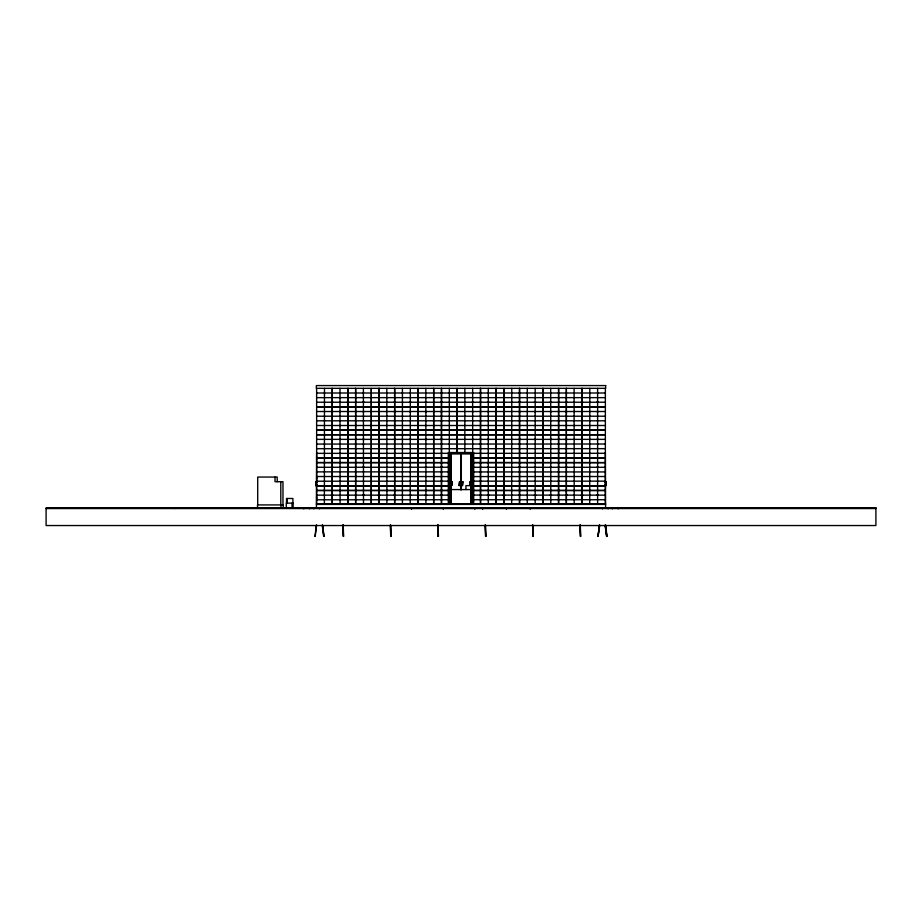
<?xml version="1.0" encoding="UTF-8"?>
<svg xmlns="http://www.w3.org/2000/svg" width="922" height="922" viewBox="0 0 922 922"><rect width="100%" height="100%" fill="white"/><g stroke="black" fill="none" stroke-linecap="round" stroke-linejoin="round"><path stroke-width="1.38" d="M314.978 536.385L316.407 525.091M315.186 536.42L316.626 525.114M599.761 525.148L597.963 536.397L599.392 525.091M598.113 536.42L599.542 525.114M343.595 536.42L343.226 525.091M390.49 525.091L390.859 536.385M437.685 525.125L438.434 536.42L438.123 525.114M485.848 536.42L485.479 525.091M532.732 525.091L533.112 536.385M580.687 536.42L580.307 525.091M323.668 536.431L322.239 525.148M607.022 536.385L605.593 525.091M316.672 393.003L605.328 393.003M316.672 397.647L605.328 397.647M316.672 402.234L605.328 402.234M316.672 406.867L605.328 406.867M316.672 406.936L605.328 406.936M316.672 411.512L605.328 411.512M316.672 416.214L605.328 416.214M316.672 420.801L605.328 420.801M316.672 425.503L605.328 425.503M316.672 430.09L605.328 430.09M316.672 430.148L605.328 430.148M331.447 439.46L333.026 439.46M347.052 439.46L348.631 439.46M362.657 439.46L364.236 439.46M378.262 439.46L379.852 439.46M393.878 439.46L395.457 439.46M409.483 439.46L411.062 439.46M425.088 439.46L426.667 439.46M440.704 439.46L442.283 439.46M456.309 439.46L457.888 439.46M471.914 439.46L473.493 439.46M487.519 439.46L489.109 439.46M503.135 439.46L504.714 439.46M518.74 439.46L520.319 439.46M534.345 439.46L535.924 439.46M549.961 439.46L551.54 439.46M565.566 439.46L567.145 439.46M581.171 439.46L582.75 439.46M596.776 439.46L598.366 439.46M316.672 439.368L605.328 439.368M316.672 444.07L605.328 444.012M316.672 448.714L605.328 448.657M316.638 452.541L316.43 507.757M605.362 452.541L605.524 504.403L316.477 504.403M316.672 453.359L605.328 453.301M448.311 453.532L473.689 453.532M449.302 453.682L472.698 453.682M316.626 456.886L316.684 459.26M316.672 467.293L449.245 467.235M472.756 467.293L605.328 467.293M316.672 471.868L449.245 471.868M472.756 471.937L605.328 471.937M316.672 476.513L449.245 476.57M472.756 476.57L605.328 476.513M316.626 476.743L316.684 479.117M316.672 481.215L449.245 481.157M472.756 481.157L605.328 481.157M449.417 481.687L449.417 485.629M469.99 481.687L470.347 485.629L470.289 481.687M472.583 481.687L472.583 485.629M316.096 482.079L316.926 482.079M449.775 482.079L450.639 482.079L449.775 482.471M450.835 482.079L451.699 482.079M470.301 482.079L471.165 482.079M472.225 482.079L471.361 482.079L472.225 482.471M605.074 482.079L605.904 482.079M316.096 482.471L316.926 482.471M450.835 482.471L451.699 482.471M470.301 482.471L471.165 482.471M605.074 482.471L605.904 482.471M316.096 484.845L316.926 484.845M449.775 484.845L450.639 484.845L449.775 485.237M450.835 484.845L451.699 484.845M470.301 484.845L471.165 484.845M472.225 484.845L471.361 484.845L472.225 485.237M605.074 484.845L605.904 484.845M316.096 485.237L316.926 485.237M450.835 485.237L451.699 485.237M470.301 485.237L471.165 485.237M605.074 485.237L605.904 485.237M471.868 485.629L465.944 485.629L465.944 489.582M316.672 485.802L449.245 485.802M472.756 485.802L605.328 485.802M316.672 485.859L449.245 485.859M472.756 485.859L605.328 485.859M450.973 489.582L471.868 489.582M316.672 490.446L449.245 490.446M472.756 490.446L605.328 490.446M316.672 490.504L449.245 490.504M472.756 490.504L605.328 490.504M316.672 495.149L449.245 495.149M472.756 495.091L605.328 495.149M316.626 496.497L316.684 498.871M449.51 496.497L449.118 498.871M316.672 499.793L449.245 499.736M472.756 499.736L605.328 499.736M316.43 503.815L605.57 503.815L605.57 507.757M184.4 507.688L239.72 507.688M759.336 507.688L867.994 507.688M46.1 508.552L875.9 508.552M605.374 525.114L606.814 536.42M322.608 525.091L324.037 536.397M322.458 525.114L323.887 536.42M580.157 525.091L580.526 536.431M579.996 525.102L580.376 536.431M532.893 525.091L533.262 536.42M532.582 525.102L532.962 536.431M485.318 525.091L485.698 536.431M485.168 525.102L485.548 536.431M437.904 525.091L438.284 536.431M437.754 525.102L438.123 536.431M390.64 525.091L391.02 536.42M390.329 525.102L390.709 536.431M343.065 525.091L343.445 536.431M342.915 525.102L343.295 536.431M618.213 507.884L618.213 508.863M612.289 507.884L612.289 508.863M608.14 507.884L608.14 508.863M605.374 388.335L605.362 504.403M602.412 507.884L602.412 508.863M598.366 402.199L596.776 402.199M598.366 411.604L596.776 411.604M598.366 467.316L596.776 467.316M598.366 495.172L596.776 495.172M597.617 388.358L597.617 504.369M589.815 388.358L589.723 504.369M582.75 402.199L581.171 402.199M582.75 411.604L581.171 411.604M582.75 467.316L581.171 467.316M582.75 495.172L581.171 495.172M582.013 388.358L582.013 504.369M581.909 388.358L581.909 504.369M574.106 388.358L574.21 504.369M567.145 402.199L565.566 402.199M567.145 411.604L565.566 411.604M567.145 467.316L565.566 467.316M567.145 495.172L565.566 495.172M566.408 388.358L566.408 504.369M566.304 388.358L566.304 504.369M551.54 402.199L549.961 402.199M551.54 411.604L549.961 411.604M551.54 467.316L549.961 467.316M551.54 495.172L549.961 495.172M550.699 388.358L550.791 504.369M542.989 388.358L542.989 504.369M542.897 388.358L542.897 504.369M535.924 402.199L534.345 402.199M535.924 411.604L534.345 411.604M535.924 467.316L534.345 467.316M535.924 495.172L534.345 495.172M535.186 388.358L535.186 504.369M530.346 507.884L530.346 508.863M529.954 507.884L529.954 508.863M527.28 388.358L527.28 504.369M520.319 402.199L518.74 402.199M520.319 411.604L518.74 411.604M520.319 467.316L518.74 467.316M520.319 495.172L518.74 495.172M519.582 388.358L519.582 504.369M519.478 388.358L519.478 504.369M511.779 388.358L511.675 504.369M506.639 507.884L506.639 508.863M506.247 507.884L506.247 508.863M504.714 402.199L503.135 402.199M504.714 411.604L503.135 411.604M504.714 467.316L503.135 467.316M504.714 495.172L503.135 495.172M496.163 388.358L496.163 504.369M496.071 388.358L496.071 504.369M489.109 402.199L487.519 402.199M489.109 411.604L487.519 411.604M489.109 467.316L487.519 467.316M489.109 495.172L487.519 495.172M488.268 388.358L488.268 504.369M482.932 507.884L482.932 508.863M482.54 507.884L482.54 508.863M480.558 388.358L480.558 504.369M480.466 388.358L480.466 504.369M475.026 507.884L475.026 508.863M474.634 507.884L474.634 508.863M473.689 504.403L473.689 452.541L448.311 452.541L448.311 504.403M473.493 402.199L471.914 402.199M473.493 411.604L471.914 411.604M472.859 452.817L472.859 481.48M472.905 485.675L472.859 504.403M472.652 388.358L472.698 504.403M472.629 453.405L472.537 504.403M472.387 453.405L472.387 454.12M472.387 503.101L472.387 503.815M471.177 453.405L471.177 503.815M470.946 453.405L470.946 503.815M464.849 388.358L464.849 453.301M461.081 453.405L461.081 489.813M460.919 453.405L460.919 489.813M457.888 402.199L456.309 402.199M457.888 411.604L456.309 411.604M451.054 453.405L451.054 503.815M450.823 453.405L450.823 503.815M449.613 453.405L449.613 454.12M449.775 481.687L449.775 485.629M449.613 503.101L449.613 503.815M449.463 453.532L449.463 504.403M449.348 388.358L449.302 504.403M449.118 456.886L449.164 459.26M449.095 476.386L449.164 479.117M443.413 507.884L443.413 508.863M443.021 507.884L443.021 508.863M442.283 402.199L440.704 402.199M442.283 411.604L440.704 411.604M442.283 467.316L440.704 467.316M442.283 495.172L440.704 495.172M441.534 388.358L441.534 504.369M441.442 388.358L441.442 504.369M433.732 388.358L433.732 504.369M433.64 388.358L433.64 504.369M426.667 402.199L425.088 402.199M426.667 411.604L425.088 411.604M426.667 467.316L425.088 467.316M426.667 495.172L425.088 495.172M425.837 388.358L425.929 504.369M411.8 507.884L411.8 508.863M411.408 507.884L411.408 508.863M411.062 402.199L409.483 402.199M411.062 411.604L409.483 411.604M411.062 467.316L409.483 467.316M411.062 495.172L409.483 495.172M410.325 388.358L410.221 504.369M402.418 388.358L402.418 504.369M395.457 402.199L393.878 402.199M395.457 411.604L393.878 411.604M395.457 467.316L393.878 467.316M395.457 495.172L393.878 495.172M394.72 388.358L394.72 504.369M394.616 388.358L394.616 504.369M386.814 388.358L386.906 504.369M379.852 402.199L378.262 402.199M379.852 411.604L378.262 411.604M379.852 467.316L378.262 467.316M379.852 495.172L378.262 495.172M379.103 388.358L379.103 504.369M379.011 388.358L379.011 504.369M364.236 402.199L362.657 402.199M364.236 411.604L362.657 411.604M364.236 467.316L362.657 467.316M364.236 495.172L362.657 495.172M363.395 388.358L363.498 504.369M355.696 388.358L355.696 504.369M355.592 388.358L355.592 504.369M348.631 402.199L347.052 402.199M348.631 411.604L347.052 411.604M348.631 467.316L347.052 467.316M348.631 495.172L347.052 495.172M347.894 388.358L347.894 504.369M347.79 388.358L347.79 504.369M339.988 388.358L340.091 504.369M333.026 402.199L331.447 402.199M333.026 411.604L331.447 411.604M333.026 467.316L331.447 467.316M333.026 495.172L331.447 495.172M332.277 388.358L332.277 504.369M332.185 388.358L332.185 504.369M324.475 388.358L324.383 504.369M319.588 507.884L319.588 508.863M316.626 388.335L316.638 504.403M313.86 507.884L313.86 508.863M309.711 507.884L309.711 508.863M303.787 507.884L303.787 508.863M293.138 507.757L293.138 503.124L286.281 503.124L286.281 507.757M292.896 503.124L292.896 498.479L286.535 498.479L286.535 503.124M292.055 503.124L292.055 507.757M287.076 498.479L287.076 503.124M283.181 507.757L283.181 504.922L257.503 504.922L257.503 507.757M282.973 504.922L282.973 481.699L275.021 481.699L275.021 477.054M280.98 504.922L280.98 507.757M280.795 481.699L280.795 504.922M277.199 481.699L277.199 477.054L257.711 477.054L257.711 504.922M174.523 507.757L174.523 508.552M606.653 536.42L605.166 525.148L606.653 536.431M605.673 385.569L316.327 385.569L316.327 388.335L605.673 388.335L605.673 385.569M605.328 434.735L316.672 434.735L605.328 434.792M449.245 457.946L316.672 457.946L449.245 458.004M605.328 457.946L472.756 457.946L605.328 458.004M449.245 462.59L316.672 462.59L449.245 462.648M605.328 462.59L472.756 462.59L605.328 462.648M316.096 481.687L315.739 485.629L316.096 481.687M452.057 481.687L451.653 485.629L452.011 481.687M459.536 481.687L459.144 485.629L459.536 481.687M462.856 481.687L462.464 485.629L462.856 481.687M606.261 481.687L605.904 485.629L606.261 481.687M875.9 507.757L46.1 507.757L46.1 525.54L875.9 525.54L875.9 507.757M558.605 504.369L558.605 388.358L558.502 504.369M503.977 504.369L503.977 388.358L503.873 504.369M457.151 453.301L457.151 388.358L457.047 453.301M418.127 504.369L418.127 388.358L418.023 504.369M371.301 504.369L371.301 388.358L371.209 504.369"/></g></svg>
